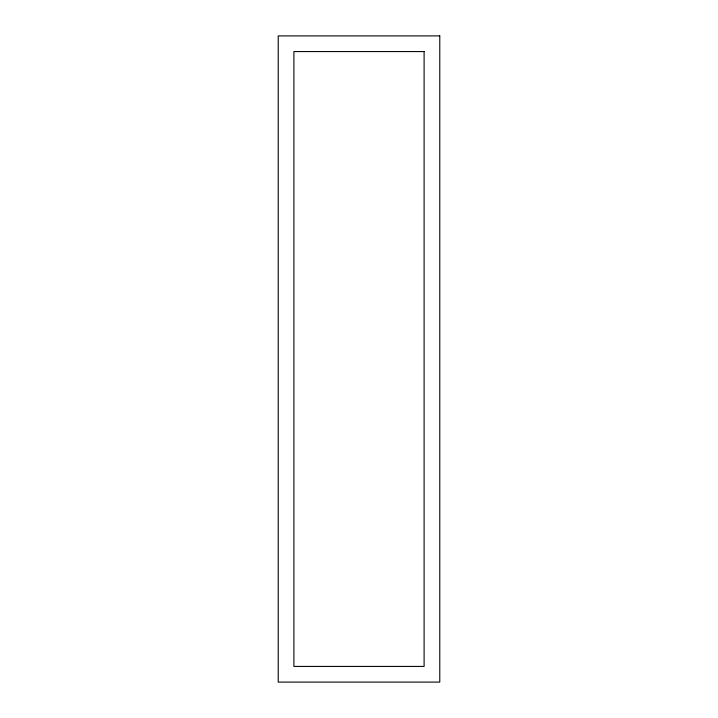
<?xml version="1.0" encoding="UTF-8"?>
<svg xmlns="http://www.w3.org/2000/svg" width="718" height="718" viewBox="0 0 718 718"><rect width="100%" height="100%" fill="white"/><g stroke="black" fill="none" stroke-linecap="round" stroke-linejoin="round"><path stroke-width="1.08" d="M439.775 35.9L278.225 35.9L278.225 682.1L439.775 682.1L439.775 35.9M424.105 51.57L293.895 51.57L293.895 666.43L424.105 666.43L424.105 51.57"/></g></svg>
